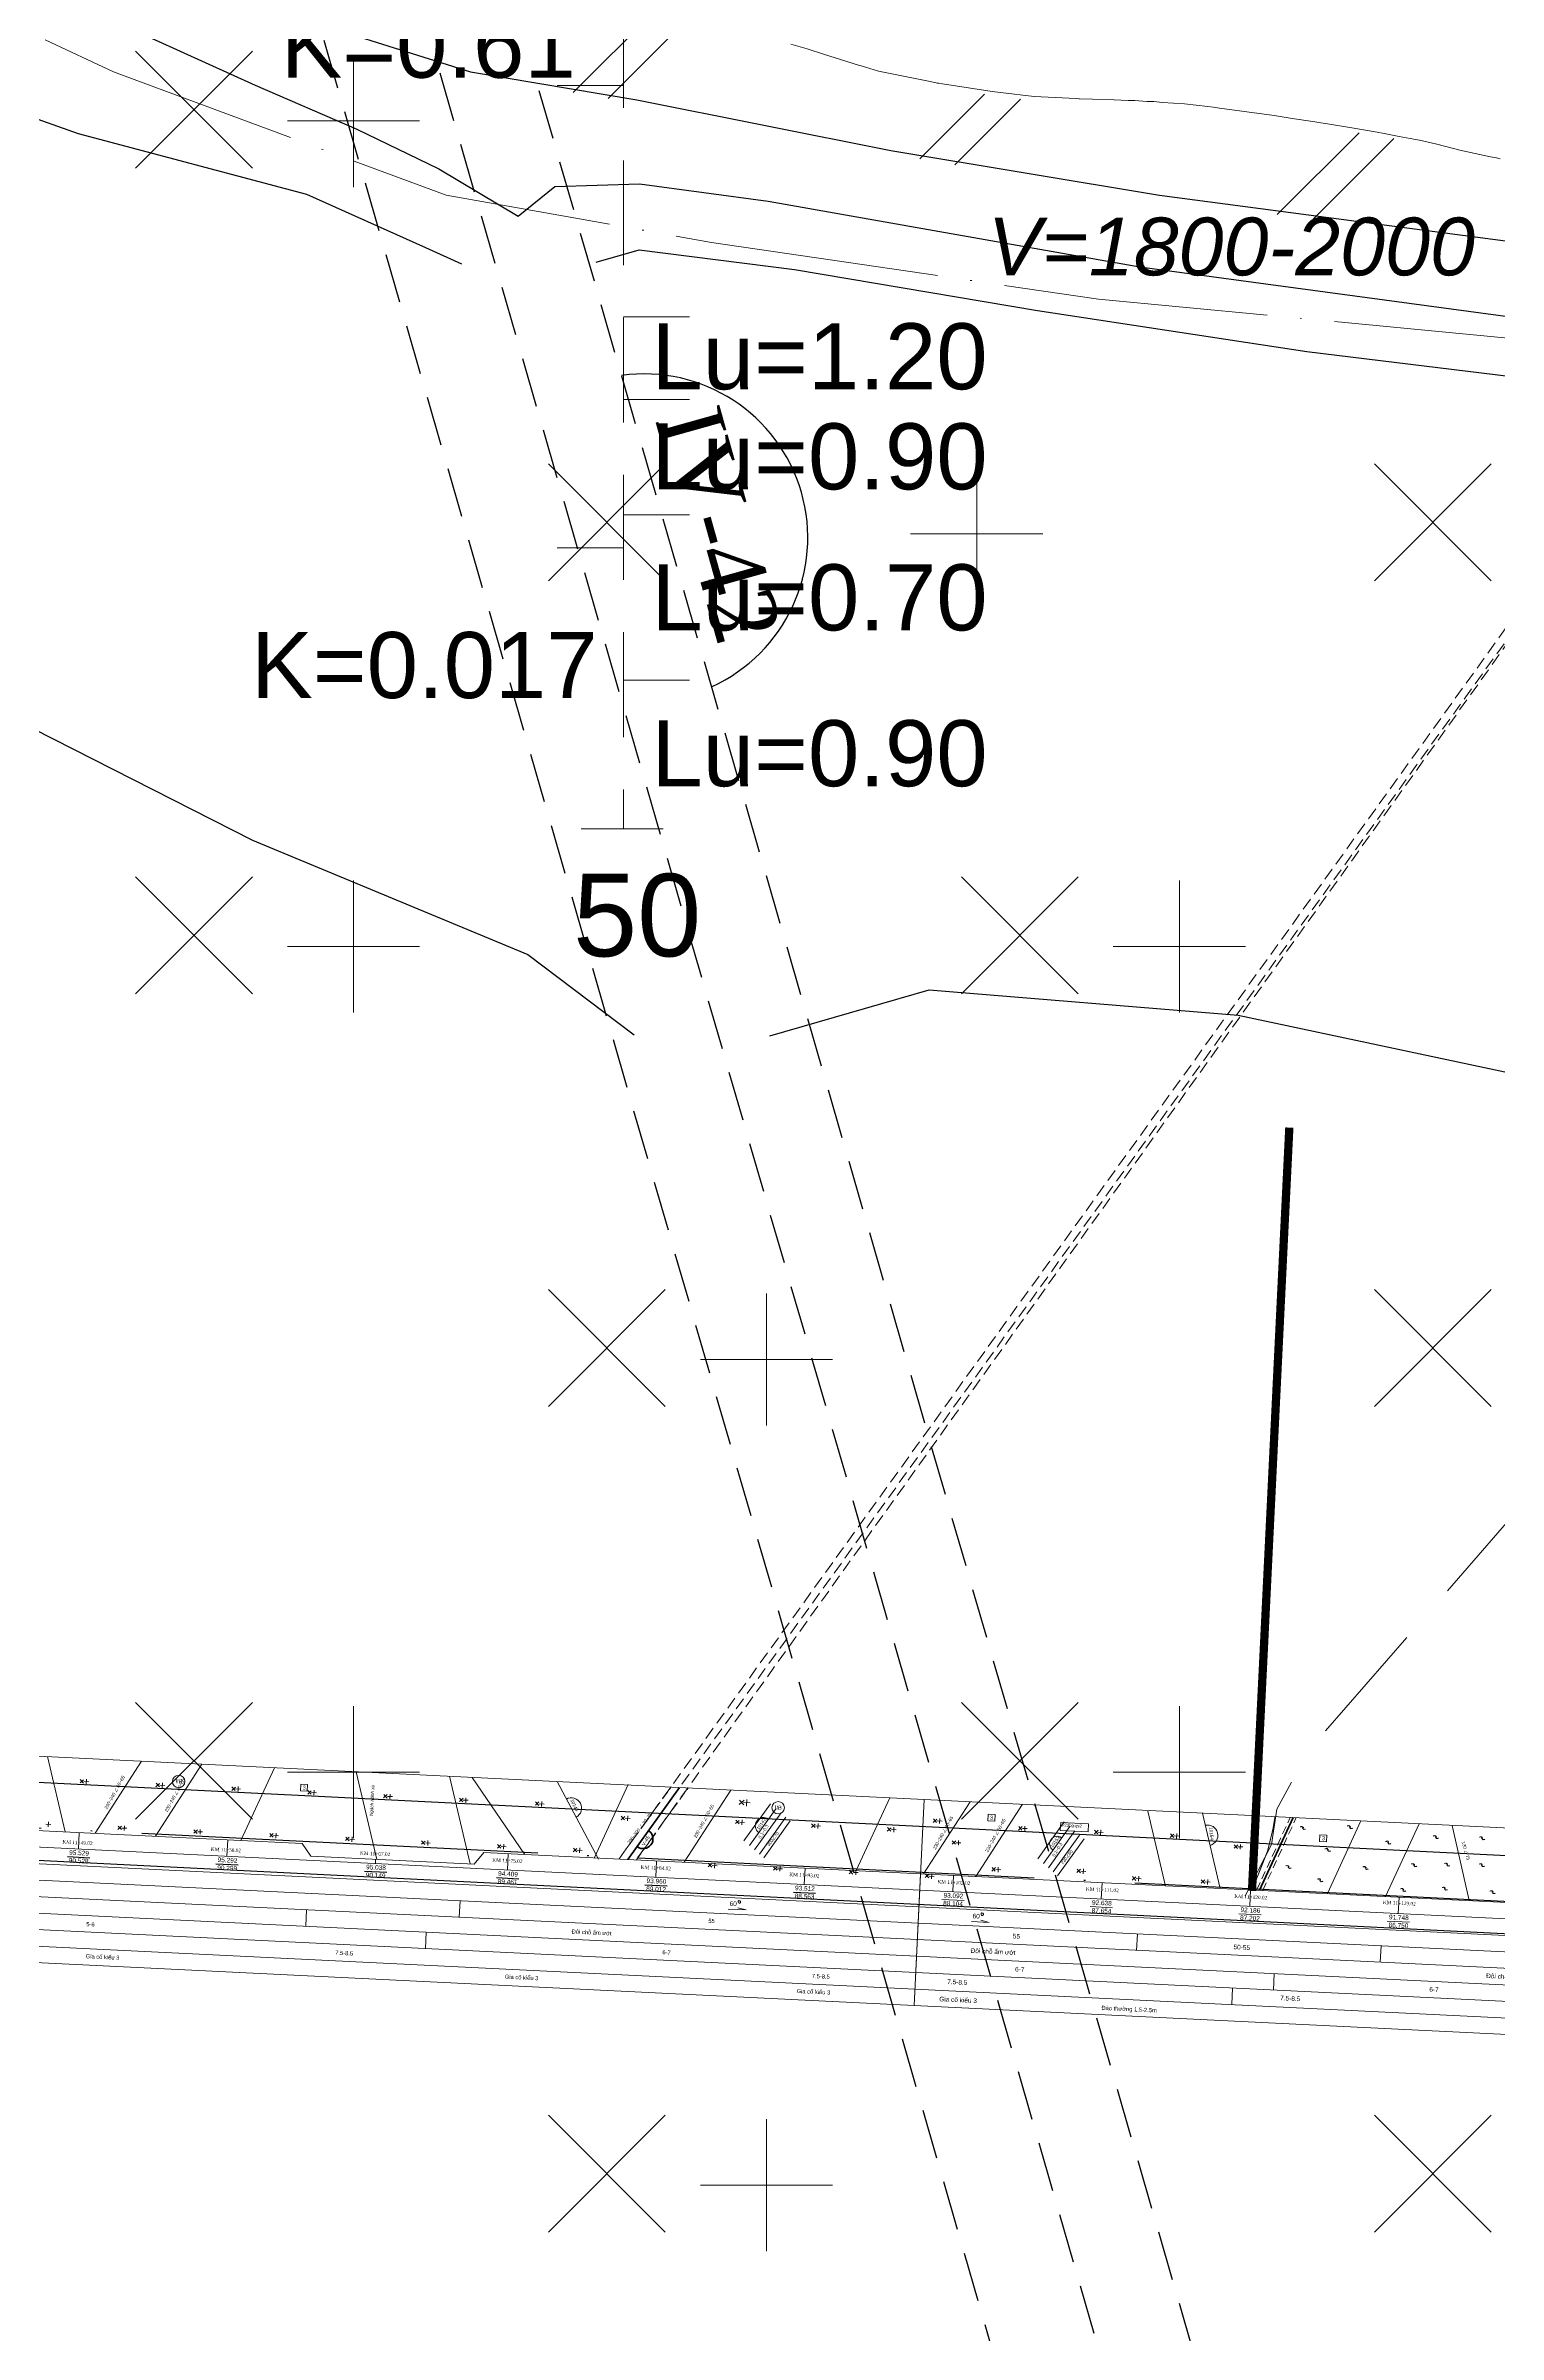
# Model space of a CAD drawing. Header units: inches. Extents: x 444671 to 463716, y 1783086 to 1794968.
# Drawn here: x 457575.4 to 457663.3, y 1789101 to 1789239.6 of the extents above; entities that cross this region are included whole.
import ezdxf
from ezdxf.enums import TextEntityAlignment as Align

# ---------------------------------------------------------------- set-up
doc = ezdxf.new("R2010")
doc.units = ezdxf.units.IN
doc.header["$MEASUREMENT"] = 0
for name, pattern in [('ACAD_ISO04W100', [30, 24, -3, 0, -3]), ('CENTER', [2, 1.25, -0.25, 0.25, -0.25]), ('DASHED', [0.75, 0.5, -0.25]), ('DASHED2', [9.525, 6.35, -3.175]), ('DASHEDX2', [1.5, 1, -0.5]), ('HIDDEN', [0.375, 0.25, -0.125]), ('NG', [1.8, 0.8, -0.1, 0, -0.1, 0.8])]:
    doc.linetypes.add(name, pattern=pattern)
for name, color, linetype, lineweight in [('ah', 7, 'Continuous', 15), ('bac6', 7, 'Continuous', 40), ('bac7', 7, 'Continuous', 20), ('bac8', 251, 'Continuous', 9), ('dg', 1, 'Continuous', 40), ('dgay', 1, 'Continuous', 25), ('doi', 33, 'Continuous', 25), ('DVL', 7, 'Continuous', 18), ('HOKHOAN', 250, 'DASHED2', 20), ('khenut', 251, 'Continuous', 20), ('khung', 7, 'Continuous', 15), ('KYHIEU', 7, 'Continuous', 15), ('nuocngam', 5, 'Continuous', 20), ('Phuongvi', 7, 'Continuous', 15), ('rgdc', 7, 'Continuous', 25), ('Sohieu', 7, 'Continuous', 15), ('Suco', 4, 'Continuous', 15), ('tdc', 7, 'Continuous', 15), ('Texdoi', 40, 'Continuous', 15), ('tham', 145, 'Continuous', 13), ('thoc', 252, 'Continuous', 13), ('Thoc2', 7, 'Continuous', 9), ('ZmauDC', 255, 'Continuous', 25)]:
    doc.layers.add(name, color=color, linetype=linetype, lineweight=lineweight)
for name, color, linetype in [('Caodoguong', 7, 'Continuous'), ('CONGTRINH', 2, 'Continuous'), ('Dc', 10, 'Continuous'), ('Khung_bang', 140, 'Continuous'), ('PEGC', 3, 'Continuous'), ('Tam', 1, 'CENTER')]:
    doc.layers.add(name, color=color, linetype=linetype)
doc.styles.add('25', font='', dxfattribs={"height": 5})
doc.styles.add('Chuin', font='', dxfattribs={"height": 0.2})
doc.styles.add('Geo', font='', dxfattribs={"height": 0.2})
doc.styles.add('s', font='symbol.ttf', dxfattribs={"height": 0.4})
doc.styles.add('timctrinh', font='')
doc.styles.add('vn', font='')
doc.styles.get('25').set_extended_font_data('.VnArial')
doc.styles.get('Chuin').set_extended_font_data('.VnArial')
doc.styles.get('Geo').set_extended_font_data('Geo TimesP')
doc.styles.get('timctrinh').set_extended_font_data('Arial', italic=True)
doc.styles.get('vn').set_extended_font_data('.VnArial')
doc.linetypes.add('_lA1', pattern='A,2,-0.2,["x",Standard,S=0.1,R=0,X=-0.1,Y=-0.05],-0.1', length=2.3)
doc.linetypes.add('_llA', pattern='A,2,-0.2,["xxxx",Standard,S=0.1,R=0,X=-0.1,Y=-0.05],-0.34', length=2.54)
doc.linetypes.add('IA2', pattern='A,2,-0.2,["xx",Standard,S=0.1,R=0,X=-0.1,Y=-0.05],-0.18', length=2.38)
doc.linetypes.add('IB', pattern='A,2,-0.2,["xxx",Standard,S=0.1,R=0,X=-0.1,Y=-0.05],-0.26', length=2.46)

# ---------------------------------------------------------------- blocks, each defined once
blk = doc.blocks.new('a')
at = {"layer": 'thoc'}
for points in [[(-434.88, -69.34), (-434.6, -69.06)], [(-434.88, -69.06), (-434.6, -69.34)], [(-434.63, -69.2), (-434.23, -69.2)], [(-434.43, -69), (-434.43, -69.4)]]:
    blk.add_lwpolyline(points, dxfattribs=at)
blk = doc.blocks.new('th')
at = {"layer": 'khenut', "linetype": 'ByBlock', "lineweight": -2, "ltscale": 0.5}
for points in [[(-45.43, 55.14), (-45.4, 55.15), (-45.37, 55.17), (-45.34, 55.17), (-45.31, 55.16), (-45.29, 55.16), (-45.28, 55.15), (-45.27, 55.13), (-45.26, 55.11), (-45.26, 55.07), (-45.26, 55.04), (-45.25, 55.03), (-45.24, 55.02), (-45.22, 55.01), (-45.2, 55), (-45.17, 55.01), (-45.15, 55.01), (-45.12, 55.02), (-45.1, 55.03)], [(-45.31, 55.08), (-45.22, 55.11)]]:
    blk.add_lwpolyline(points, dxfattribs=at)
blk = doc.blocks.new('ghep')
at = {"layer": 'ah', "color": 1, "linetype": 'DASHEDX2', "ltscale": 0.5}
for p, q in [((412331.85, 1795210.8), (412334.78, 1795215.3)), ((412332.9, 1795210.8), (412335.82, 1795215.3))]:
    blk.add_line(p, q, dxfattribs=at)
at = {"layer": 'ah', "linetype": 'DASHEDX2', "ltscale": 0.5}
for points in [[(412370.5, 1795210.8), (412372.32, 1795215.3)], [(412370.87, 1795210.8), (412372.68, 1795215.3)]]:
    blk.add_lwpolyline(points, dxfattribs=at)
at = {"layer": 'bac6'}
blk.add_lwpolyline([(412370.68, 1795210.8), (412372.5, 1795215.3)], dxfattribs=at)
at = {"layer": 'bac7'}
for p, q in [((412296.98, 1795215.3), (412298.27, 1795210.8)), ((412302.69, 1795215.3), (412300.09, 1795210.8)), ((412306.35, 1795215.3), (412303.75, 1795210.8)), ((412315.7, 1795215.3), (412317.2, 1795210.06)), ((412321.36, 1795215.3), (412322.86, 1795210.06)), ((412330.61, 1795210.72), (412327.87, 1795215.3)), ((412338.4, 1795215.3), (412335.8, 1795210.8)), ((412352.91, 1795215.3), (412350.31, 1795210.8)), ((412356.08, 1795215.3), (412353.48, 1795210.8)), ((412363.68, 1795215.26), (412364.97, 1795210.76)), ((412366.99, 1795215.3), (412368.28, 1795210.8))]:
    blk.add_line(p, q, dxfattribs=at)
for points in [[(412310.74, 1795215.3), (412308.93, 1795210.8)], [(412322.72, 1795215.3), (412326.11, 1795210.8)], [(412346.23, 1795210.8), (412348.05, 1795215.3)], [(412376.6, 1795215.3), (412374.79, 1795210.8)], [(412378.31, 1795210.8), (412380.13, 1795215.3)]]:
    blk.add_lwpolyline(points, dxfattribs=at)
at = {"layer": 'bac8'}
for points in [[(412330.36, 1795210.82), (412332.18, 1795215.32)], [(412339.35, 1795212.27), (412340.84, 1795214.59)], [(412339.71, 1795211.99), (412341.2, 1795214.31)], [(412357.17, 1795212.05), (412358.66, 1795214.37)], [(412382.13, 1795215.3), (412382.14, 1795215.28), (412383.38, 1795210.8)], [(412340.02, 1795211.75), (412341.51, 1795214.07)], [(412340.32, 1795211.51), (412341.81, 1795213.83)], [(412340.6, 1795211.3), (412342.09, 1795213.62)], [(412357.53, 1795211.77), (412359.02, 1795214.09)], [(412357.84, 1795211.53), (412359.33, 1795213.85)], [(412358.14, 1795211.3), (412359.63, 1795213.61)], [(412358.42, 1795211.08), (412359.91, 1795213.4)]]:
    blk.add_lwpolyline(points, dxfattribs=at)
at = {"layer": 'Caodoguong', "color": 0, "linetype": 'Continuous', "ltscale": 0.1}
for points in [[(412298.49, 1795209.31), (412299.84, 1795209.31)], [(412307.49, 1795209.31), (412308.84, 1795209.31)], [(412307.49, 1795209.31), (412308.84, 1795209.31)], [(412316.49, 1795209.31), (412317.84, 1795209.31)], [(412324.49, 1795209.31), (412325.84, 1795209.31)], [(412333.49, 1795209.31), (412334.84, 1795209.31)], [(412342.49, 1795209.31), (412343.84, 1795209.31)]]:
    blk.add_lwpolyline(points, dxfattribs=at)
at = {"layer": 'dg'}
blk.add_lwpolyline([(412332.38, 1795210.8), (412335.3, 1795215.3)], dxfattribs=at)
at = {"layer": 'dg', "ltscale": 0.5}
blk.add_arc((412333.25, 1795212.09), 0.596, 236.7179, 54.1973, dxfattribs=at)
at = {"layer": 'khung'}
for p, q in [((412312.65, 1795210.8), (412313.2, 1795210.06)), ((412323.65, 1795210.8), (412323.1, 1795210.06)), ((412350.19, 1795210.8), (412350.13, 1795210.8)), ((412313.2, 1795210.06), (412323.1, 1795210.06))]:
    blk.add_line(p, q, dxfattribs=at)
for points in [[(412250.13, 1795215.3), (412350.13, 1795215.3)], [(412350.13, 1795215.3), (412450.13, 1795215.3)], [(412350.13, 1795215.3), (412350.13, 1795202.8)], [(412350.13, 1795215.3), (412350.13, 1795202.8)], [(412250.13, 1795210.8), (412312.65, 1795210.8)], [(412299.13, 1795210.8), (412299.13, 1795209.8)], [(412308.13, 1795210.8), (412308.13, 1795209.8)], [(412323.65, 1795210.8), (412350.13, 1795210.8)], [(412325.13, 1795210.8), (412325.13, 1795209.8)], [(412334.13, 1795210.8), (412334.13, 1795209.8)], [(412343.13, 1795210.8), (412343.13, 1795209.8)], [(412350.13, 1795210.8), (412450.13, 1795210.8)], [(412350.13, 1795210.8), (412350.13, 1795202.8)], [(412352.13, 1795210.8), (412352.13, 1795209.8)], [(412361.13, 1795210.8), (412361.13, 1795209.8)], [(412370.13, 1795210.8), (412370.13, 1795209.8)], [(412379.13, 1795210.8), (412379.13, 1795209.8)], [(412317.13, 1795210.06), (412317.13, 1795209.8)], [(412350.13, 1795208.8), (412350.13, 1795208.8)], [(412363.42, 1795207.8), (412363.42, 1795206.8)], [(412378.19, 1795207.8), (412378.19, 1795206.8)], [(412250.13, 1795205.8), (412350.13, 1795205.8)], [(412250.13, 1795204.8), (412350.13, 1795204.8)], [(412350.13, 1795205.8), (412450.13, 1795205.8)], [(412350.13, 1795204.8), (412450.13, 1795204.8)], [(412369.33, 1795204.8), (412369.33, 1795203.8)], [(412371.81, 1795205.8), (412371.81, 1795204.8)], [(412250.13, 1795203.8), (412350.13, 1795203.8)], [(412350.13, 1795203.8), (412450.13, 1795203.8)], [(412250.13, 1795202.8), (412350.13, 1795202.8)], [(412350.13, 1795202.8), (412450.13, 1795202.8)]]:
    blk.add_lwpolyline(points, dxfattribs=at)
at = {"layer": 'khung', "linetype": 'Continuous', "ltscale": 0.1}
for points in [[(412250.13, 1795209.8), (412350.13, 1795209.8)], [(412250.13, 1795208.8), (412350.13, 1795208.8)], [(412350.13, 1795209.8), (412450.13, 1795209.8)], [(412350.13, 1795208.8), (412450.13, 1795208.8)], [(412351.49, 1795209.31), (412352.84, 1795209.31)], [(412360.49, 1795209.31), (412361.84, 1795209.31)], [(412369.49, 1795209.31), (412370.84, 1795209.31)], [(412378.49, 1795209.31), (412379.84, 1795209.31)], [(412350.13, 1795207.8), (412450.13, 1795207.8)], [(412353.34, 1795208.06), (412354.42, 1795208.06), (412353.91, 1795208.17)], [(412250.13, 1795206.8), (412350.13, 1795206.8)], [(412350.13, 1795206.8), (412450.13, 1795206.8)]]:
    blk.add_lwpolyline(points, dxfattribs=at)
at = {"layer": 'khung', "color": 0, "linetype": 'Continuous', "ltscale": 0.1}
for points in [[(412250.13, 1795207.8), (412350.13, 1795207.8)], [(412338.6, 1795208.09), (412339.68, 1795208.09), (412339.18, 1795208.2)]]:
    blk.add_lwpolyline(points, dxfattribs=at)
at = {"layer": 'khung', "color": 0}
for points in [[(412322.36, 1795207.8), (412322.36, 1795206.8)], [(412313.11, 1795206.8), (412313.11, 1795205.8)], [(412320.41, 1795205.8), (412320.41, 1795204.8)]]:
    blk.add_lwpolyline(points, dxfattribs=at)
at = {"layer": 'khung', "color": 0, "linetype": 'Continuous', "ltscale": 0.1}
blk.add_ellipse((412339.25, 1795208.56), major_axis=(-0.0479, -0.0626), ratio=0.99999, start_param=6.486585, end_param=12.747598, dxfattribs=at)
at = {"layer": 'khung', "linetype": 'Continuous', "ltscale": 0.1}
blk.add_ellipse((412353.98, 1795208.53), major_axis=(-0.0479, -0.0626), ratio=0.99999, start_param=6.486585, end_param=12.747598, dxfattribs=at)
at = {"layer": 'rgdc', "linetype": 'ByBlock', "ltscale": 0.35, "const_width": 0.06, "flags": 128}
blk.add_lwpolyline([(412371.39, 1795215.3), (412371.31, 1795214.58), (412371.05, 1795213.21), (412370.5, 1795211.6), (412370.24, 1795210.8)], dxfattribs=at)
at = {"layer": 'Sohieu'}
for centre, radius, start, end in [((412328.81, 1795213.73), 0.624, 300.8635, 120.8635), ((412367.37, 1795213.97), 0.624, 286, 106), ((412340.49, 1795213.23), 0.503, 57.2116, 237.2116), ((412358.3, 1795213.01), 0.455, 57.2116, 237.2116)]:
    blk.add_arc(centre, radius, start, end, dxfattribs=at)
at = {"layer": 'Suco', "color": 0, "const_width": 0.5}
blk.add_lwpolyline([(412370.22, 1795210.74), (412370.22, 1795257.02)], dxfattribs=at)
at = {"layer": 'tdc'}
for points in [[(412312.38, 1795213.97), (412312.8, 1795213.97), (412312.8, 1795214.39), (412312.38, 1795214.39)], [(412354.04, 1795214.19), (412354.46, 1795214.19), (412354.46, 1795214.61), (412354.04, 1795214.61)], [(412358.45, 1795213.83), (412358.45, 1795214.32), (412360.14, 1795214.32), (412360.14, 1795213.83)], [(412374.16, 1795213.92), (412374.58, 1795213.92), (412374.58, 1795214.34), (412374.16, 1795214.34)]]:
    blk.add_lwpolyline(points, close=True, dxfattribs=at)
for centre in [(412304.99, 1795214.18), (412341.32, 1795214.37)]:
    blk.add_circle(centre, 0.375, dxfattribs=at)
at = {"layer": 'Thoc2', "linetype": 'ByBlock', "ltscale": 1.5}
for p, q in [((412299.24, 1795213.8), (412299.03, 1795214.01)), ((412303.84, 1795213.8), (412303.63, 1795214.01)), ((412308.44, 1795213.8), (412308.23, 1795214.01)), ((412313.04, 1795213.8), (412312.83, 1795214.01)), ((412317.64, 1795213.8), (412317.43, 1795214.01)), ((412322.24, 1795213.8), (412322.03, 1795214.01)), ((412326.84, 1795213.8), (412326.63, 1795214.01)), ((412332.07, 1795213.18), (412331.86, 1795213.39)), ((412339.01, 1795213.28), (412338.79, 1795213.49)), ((412343.61, 1795213.28), (412343.39, 1795213.49)), ((412348.21, 1795213.28), (412347.99, 1795213.49)), ((412350.95, 1795213.94), (412350.74, 1795214.15)), ((412356.13, 1795213.73), (412355.92, 1795213.95)), ((412360.73, 1795213.73), (412360.52, 1795213.95)), ((412365.33, 1795213.73), (412365.12, 1795213.95)), ((412369.22, 1795213.27), (412369.01, 1795213.48)), ((412352.16, 1795212.68), (412351.95, 1795212.89)), ((412359.79, 1795211.33), (412359.58, 1795211.54)), ((412301.67, 1795211.1), (412301.46, 1795211.31)), ((412306.27, 1795211.1), (412306.06, 1795211.31)), ((412310.87, 1795211.1), (412310.66, 1795211.31)), ((412315.47, 1795211.1), (412315.26, 1795211.31)), ((412320.07, 1795211.1), (412319.86, 1795211.31)), ((412324.67, 1795211.1), (412324.46, 1795211.31)), ((412329.27, 1795211.1), (412329.06, 1795211.31)), ((412337.48, 1795210.58), (412337.27, 1795210.79)), ((412341.44, 1795210.58), (412341.22, 1795210.79)), ((412346.04, 1795210.58), (412345.82, 1795210.79)), ((412350.64, 1795210.58), (412350.42, 1795210.79)), ((412354.64, 1795211.17), (412354.43, 1795211.39)), ((412363.16, 1795211.03), (412362.95, 1795211.25)), ((412367.34, 1795211.05), (412367.12, 1795211.26))]:
    blk.add_line(p, q, dxfattribs=at)
at = {"layer": 'Thoc2', "linetype": 'ByBlock'}
for p, q in [((412299.03, 1795213.8), (412299.24, 1795214.01)), ((412299.26, 1795213.9), (412299.56, 1795213.9)), ((412299.41, 1795213.75), (412299.41, 1795214.05)), ((412303.63, 1795213.8), (412303.84, 1795214.01)), ((412303.86, 1795213.9), (412304.16, 1795213.9)), ((412304.01, 1795213.75), (412304.01, 1795214.05)), ((412308.23, 1795213.8), (412308.44, 1795214.01)), ((412308.46, 1795213.9), (412308.76, 1795213.9)), ((412308.61, 1795213.75), (412308.61, 1795214.05)), ((412312.83, 1795213.8), (412313.04, 1795214.01)), ((412313.06, 1795213.9), (412313.36, 1795213.9)), ((412313.21, 1795213.75), (412313.21, 1795214.05)), ((412317.43, 1795213.8), (412317.64, 1795214.01)), ((412317.66, 1795213.9), (412317.96, 1795213.9)), ((412317.81, 1795213.75), (412317.81, 1795214.05)), ((412322.03, 1795213.8), (412322.24, 1795214.01)), ((412322.26, 1795213.9), (412322.56, 1795213.9)), ((412322.41, 1795213.75), (412322.41, 1795214.05)), ((412326.63, 1795213.8), (412326.84, 1795214.01)), ((412326.86, 1795213.9), (412327.16, 1795213.9)), ((412327.01, 1795213.75), (412327.01, 1795214.05)), ((412331.86, 1795213.18), (412332.07, 1795213.39)), ((412332.1, 1795213.28), (412332.4, 1795213.28)), ((412332.25, 1795213.13), (412332.25, 1795213.43)), ((412338.79, 1795213.28), (412339.01, 1795213.49)), ((412339.03, 1795213.38), (412339.33, 1795213.38)), ((412339.18, 1795213.23), (412339.18, 1795213.53)), ((412343.39, 1795213.28), (412343.61, 1795213.49)), ((412343.63, 1795213.38), (412343.93, 1795213.38)), ((412343.78, 1795213.23), (412343.78, 1795213.53)), ((412347.99, 1795213.28), (412348.21, 1795213.49)), ((412348.23, 1795213.38), (412348.53, 1795213.38)), ((412348.38, 1795213.23), (412348.38, 1795213.53)), ((412350.74, 1795213.94), (412350.95, 1795214.15)), ((412350.97, 1795214.04), (412351.27, 1795214.04)), ((412351.12, 1795213.89), (412351.12, 1795214.19)), ((412352.33, 1795212.63), (412352.33, 1795212.93)), ((412355.92, 1795213.73), (412356.13, 1795213.95)), ((412356.15, 1795213.84), (412356.45, 1795213.84)), ((412356.3, 1795213.69), (412356.3, 1795213.99)), ((412360.52, 1795213.73), (412360.73, 1795213.95)), ((412360.75, 1795213.84), (412361.05, 1795213.84)), ((412360.9, 1795213.69), (412360.9, 1795213.99)), ((412365.12, 1795213.73), (412365.33, 1795213.95)), ((412365.35, 1795213.84), (412365.65, 1795213.84)), ((412365.5, 1795213.69), (412365.5, 1795213.99)), ((412369.01, 1795213.27), (412369.22, 1795213.48)), ((412369.24, 1795213.37), (412369.54, 1795213.37)), ((412369.39, 1795213.22), (412369.39, 1795213.52)), ((412351.95, 1795212.68), (412352.16, 1795212.89)), ((412352.18, 1795212.78), (412352.48, 1795212.78)), ((412359.58, 1795211.33), (412359.79, 1795211.54)), ((412359.96, 1795211.28), (412359.96, 1795211.58)), ((412297.09, 1795211.2), (412297.39, 1795211.2)), ((412297.24, 1795211.05), (412297.24, 1795211.35)), ((412301.46, 1795211.1), (412301.67, 1795211.31)), ((412301.69, 1795211.2), (412301.99, 1795211.2)), ((412301.84, 1795211.05), (412301.84, 1795211.35)), ((412306.06, 1795211.1), (412306.27, 1795211.31)), ((412306.29, 1795211.2), (412306.59, 1795211.2)), ((412306.44, 1795211.05), (412306.44, 1795211.35)), ((412310.66, 1795211.1), (412310.87, 1795211.31)), ((412310.89, 1795211.2), (412311.19, 1795211.2)), ((412311.04, 1795211.05), (412311.04, 1795211.35)), ((412315.26, 1795211.1), (412315.47, 1795211.31)), ((412315.49, 1795211.2), (412315.79, 1795211.2)), ((412315.64, 1795211.05), (412315.64, 1795211.35)), ((412319.86, 1795211.1), (412320.07, 1795211.31)), ((412320.09, 1795211.2), (412320.39, 1795211.2)), ((412320.24, 1795211.05), (412320.24, 1795211.35)), ((412324.46, 1795211.1), (412324.67, 1795211.31)), ((412324.69, 1795211.2), (412324.99, 1795211.2)), ((412324.84, 1795211.05), (412324.84, 1795211.35)), ((412329.06, 1795211.1), (412329.27, 1795211.31)), ((412329.29, 1795211.2), (412329.59, 1795211.2)), ((412329.44, 1795211.05), (412329.44, 1795211.35)), ((412337.27, 1795210.58), (412337.48, 1795210.79)), ((412337.5, 1795210.68), (412337.8, 1795210.68)), ((412337.65, 1795210.53), (412337.65, 1795210.83)), ((412341.22, 1795210.58), (412341.44, 1795210.79)), ((412341.46, 1795210.68), (412341.76, 1795210.68)), ((412341.61, 1795210.53), (412341.61, 1795210.83)), ((412345.82, 1795210.58), (412346.04, 1795210.79)), ((412346.06, 1795210.68), (412346.36, 1795210.68)), ((412346.21, 1795210.53), (412346.21, 1795210.83)), ((412350.42, 1795210.58), (412350.64, 1795210.79)), ((412350.66, 1795210.68), (412350.96, 1795210.68)), ((412350.81, 1795210.53), (412350.81, 1795210.83)), ((412354.43, 1795211.17), (412354.64, 1795211.39)), ((412354.66, 1795211.28), (412354.96, 1795211.28)), ((412354.81, 1795211.13), (412354.81, 1795211.43)), ((412359.81, 1795211.43), (412360.11, 1795211.43)), ((412362.95, 1795211.03), (412363.16, 1795211.25)), ((412363.18, 1795211.14), (412363.48, 1795211.14)), ((412363.33, 1795210.99), (412363.33, 1795211.29)), ((412367.12, 1795211.05), (412367.34, 1795211.26)), ((412367.36, 1795211.15), (412367.66, 1795211.15)), ((412367.51, 1795211), (412367.51, 1795211.3))]:
    blk.add_line(p, q, dxfattribs=at)
at = {"layer": 'thoc'}
for p in [(412418.38, 1795159.61), (412421.22, 1795159.8), (412426.45, 1795159.45), (412429.24, 1795159.52), (412419.94, 1795158.36), (412423.58, 1795158.98), (412427.21, 1795157.82), (412429.31, 1795157.89), (412417.62, 1795157.21), (412419.58, 1795156.5), (412422.29, 1795157.38), (412425.21, 1795157.69), (412427.14, 1795156.36), (412424.62, 1795156.16), (412430.04, 1795156.29)]:
    blk.add_blockref('th', p, dxfattribs=at)
at = {"layer": 'ZmauDC', "color": 7, "ltscale": 0.05, "true_color": 0xf0fffb}
blk.add_blockref('a', (412773.84, 1795283.78), dxfattribs=at)
at = {"layer": 'Caodoguong', "color": 0, "linetype": 'Continuous', "ltscale": 0.1, "style": 'Chuin'}
for s, p in [('95.529', (412299.18, 1795209.43)), ('90.528', (412299.18, 1795208.95)), ('95.292', (412308.18, 1795209.43)), ('90.299', (412308.18, 1795208.95)), ('95.038', (412317.18, 1795209.43)), ('90.149', (412317.18, 1795208.95)), ('94.409', (412325.18, 1795209.43)), ('89.461', (412325.18, 1795208.95)), ('93.960', (412334.18, 1795209.43)), ('89.012', (412334.18, 1795208.95)), ('93.512', (412343.18, 1795209.43)), ('88.563', (412343.18, 1795208.95)), ('55', (412356.11, 1795207.16)), ('§«i chç Èm \xadít', (412354.74, 1795206.16)), ('6-7', (412356.41, 1795205.17)), ('Gia cè kiÓu 3', (412352.77, 1795203.14)), ('7.5-8.5', (412352.67, 1795204.21))]:
    blk.add_text(s, height=0.28, dxfattribs=at).set_placement(p, align=Align.CENTER)
at = {"layer": 'Caodoguong', "linetype": 'Continuous', "ltscale": 0.1, "style": 'Chuin'}
for s, p in [('50-55', (412369.77, 1795207.16)), ('§«i chç Èm \xadít', (412385.99, 1795206.16)), ('6-7', (412381.52, 1795205.17)), ('7.5-8.5', (412372.85, 1795204.21))]:
    blk.add_text(s, height=0.28, dxfattribs=at).set_placement(p, align=Align.CENTER)
at = {"layer": 'dg', "linetype": 'DASHEDX2', "ltscale": 0.5, "style": 'Chuin'}
blk.add_text('V-45', height=0.22, rotation=60.8122, dxfattribs=at).set_placement((412333.35, 1795211.64))
at = {"layer": 'khung', "linetype": 'Continuous', "ltscale": 0.05, "style": 'timctrinh'}
blk.add_text('Ngách tránh xe', height=0.2, rotation=90, dxfattribs=at).set_placement((412316.84, 1795212.66))
at = {"layer": 'khung', "linetype": 'Continuous', "ltscale": 0.1, "style": 'Chuin'}
for s, p in [('93.092', (412352.18, 1795209.43)), ('88.104', (412352.18, 1795208.95)), ('92.638', (412361.18, 1795209.43)), ('87.654', (412361.18, 1795208.95)), ('92.186', (412370.18, 1795209.43)), ('87.202', (412370.18, 1795208.95)), ('91.748', (412379.18, 1795209.43)), ('86.750', (412379.18, 1795208.95))]:
    blk.add_text(s, height=0.28, dxfattribs=at).set_placement(p, align=Align.CENTER)
at = {"layer": 'khung', "style": 'Chuin'}
for s, p in [('55', (412337.63, 1795207.2)), ('Gia cè kiÓu 3', (412344, 1795203.22)), ('7.5-8.5', (412344.4, 1795204.17)), ('§µo th\xadêng 1.5-2.5m', (412363.14, 1795203.1))]:
    blk.add_text(s, height=0.25, rotation=359.9992, dxfattribs=at).set_placement(p, align=Align.CENTER)
at = {"layer": 'khung', "color": 0, "linetype": 'Continuous', "ltscale": 0.1, "style": 'Chuin'}
blk.add_text('60', height=0.28, dxfattribs=at).set_placement((412338.67, 1795208.29))
at = {"layer": 'khung', "linetype": 'Continuous', "ltscale": 0.1, "style": 'Chuin'}
blk.add_text('60', height=0.28, dxfattribs=at).set_placement((412353.4, 1795208.26))
at = {"layer": 'khung', "color": 0, "style": 'Chuin'}
for s, p in [('§«i chç Èm \xadít', (412330.41, 1795206.15)), ('5-6', (412300.08, 1795205.16)), ('6-7', (412335, 1795205.16)), ('Gia cè kiÓu 3', (412300.91, 1795203.22)), ('7.5-8.5', (412315.51, 1795204.17)), ('Gia cè kiÓu 3', (412326.31, 1795203.22))]:
    blk.add_text(s, height=0.25, rotation=359.9992, dxfattribs=at).set_placement(p, align=Align.CENTER)
at = {"layer": 'khung', "char_height": 0.2113, "width": 2.1134, "attachment_point": 7}
for s, insert in [('{\\fTimes New Roman|b0|i0|c0|p18;KM 11+49.02}', (412298.14, 1795210.08)), ('{\\fTimes New Roman|b0|i0|c0|p18;KM 11+58.02}', (412307.14, 1795210.08)), ('{\\fTimes New Roman|b0|i0|c0|p18;KM 11+67.02}', (412316.17, 1795210.29)), ('{\\fTimes New Roman|b0|i0|c0|p18;KM 11+75.02}', (412324.19, 1795210.26)), ('{\\fTimes New Roman|b0|i0|c0|p18;KM 11+84.02}', (412333.19, 1795210.26)), ('{\\fTimes New Roman|b0|i0|c0|p18;KM 11+93.02}', (412342.19, 1795210.26)), ('{\\fTimes New Roman|b0|i0|c0|p18;KM 11+102.02}', (412351.17, 1795210.26)), ('{\\fTimes New Roman|b0|i0|c0|p18;KM 11+111.02}', (412360.17, 1795210.26)), ('{\\fTimes New Roman|b0|i0|c0|p18;KM 11+120.02}', (412369.17, 1795210.26)), ('{\\fTimes New Roman|b0|i0|c0|p18;KM 11+129.02}', (412378.17, 1795210.33))]:
    blk.add_mtext(s, dxfattribs=dict(at, insert=insert))
at = {"layer": 'Phuongvi', "linetype": 'Continuous', "ltscale": 5, "style": 's'}
for p in [(412300.75, 1795212.28), (412304.4, 1795212.28), (412336.46, 1795212.28), (412350.97, 1795212.28), (412354.14, 1795212.28)]:
    blk.add_text('230-240 Ð 60-65', height=0.2, rotation=64.0669, dxfattribs=at).set_placement(p)
for s, rotation, p in [('130 Ð 75', 289.4795, (412382.94, 1795213.77)), ('0.1-0.3', 61.4214, (412340.59, 1795212.83)), ('0.1-0.3', 61.4214, (412358.41, 1795212.61)), ('300Ð70', 54.8565, (412341.18, 1795212.41)), ('230Ð60', 54.8565, (412359, 1795212.19))]:
    blk.add_text(s, height=0.2, rotation=rotation, dxfattribs=at).set_placement(p, align=Align.CENTER)
at = {"layer": 'Phuongvi', "color": 1, "linetype": 'Continuous', "ltscale": 5, "style": 's'}
blk.add_text('290-300 Ð 70-75', height=0.2, rotation=55.4821, dxfattribs=at).set_placement((412333.09, 1795212.65), align=Align.CENTER)
at = {"layer": 'Sohieu', "style": 'Chuin'}
for s, rotation, p in [('10154', 277.1858, (412367.45, 1795214.46)), ('10144', 296.8348, (412328.73, 1795214.22)), ('10147', 56.9874, (412340.22, 1795212.96)), ('10153', 56.9874, (412358.04, 1795212.74))]:
    blk.add_text(s, height=0.2, rotation=rotation, dxfattribs=at).set_placement(p)
at = {"layer": 'tdc', "style": 'Geo'}
for s, p in [('IIB', (412305.01, 1795214.07)), ('3', (412312.6, 1795214.06)), ('IIB', (412341.33, 1795214.25)), ('3', (412354.25, 1795214.27)), ('3', (412374.38, 1795214.01))]:
    blk.add_text(s, height=0.25, dxfattribs=at).set_placement(p, align=Align.CENTER)
at = {"layer": 'tdc', "insert": (412358.52, 1795214.25), "char_height": 0.18, "width": 1.0957, "attachment_point": 1, "style": 'Geo'}
blk.add_mtext('{\\fGeoTimesNR|b0|i0|c0|p18;PZ3bg-qs2}', dxfattribs=at)
blk = doc.blocks.new('A$C7D350064')
at = {"layer": 'ah', "color": 1, "linetype": 'DASHEDX2', "ltscale": 0.75, "flags": 128}
for points in [[(-608.28, 91.42), (-538.81, 187.87)], [(-607.76, 91.39), (-538.26, 187.82)], [(-607.16, 91.48), (-538.19, 187.82)]]:
    blk.add_lwpolyline(points, dxfattribs=at)
at = {"layer": 'CONGTRINH', "ltscale": 10}
blk.add_line((-117.48, 69.75), (-803.23, 104.04), dxfattribs=at)
at = {"layer": 'CONGTRINH', "color": 0, "linetype": 'ACAD_ISO04W100', "lineweight": 25, "flags": 128}
blk.add_lwpolyline([(-817.55, 102), (-117.55, 67)], dxfattribs=at)
at = {"layer": 'CONGTRINH', "ltscale": 10}
blk.add_lwpolyline([(-819.5, 100.14), (-117.6, 65.05)], dxfattribs=at)
at = {"layer": 'doi', "linetype": '_lA1', "ltscale": 20, "flags": 128}
blk.add_lwpolyline([(-715.01, 248.67), (-714.5, 248.39), (-690.4, 233.69), (-672.65, 224.01), (-654.31, 214.03), (-641.25, 208.42), (-629.72, 203.57), (-617.27, 199.64), (-607.2, 197.96), (-591.83, 194.89), (-575.56, 192.17), (-554.31, 189.37), (-547.83, 188.64), (-526.93, 186.86), (-510.92, 186.64), (-494.69, 188.19), (-481.58, 191.3), (-464.27, 194.12), (-440.91, 200.93), (-415.06, 207.31), (-402.31, 212.77), (-386.44, 220.04), (-375.01, 224.18), (-354.02, 224.34), (-335.84, 217.82), (-304.72, 202.06), (-294.54, 196.14), (-281.06, 188.21), (-278.75, 187.12), (-266.45, 179.9), (-248.17, 168.36), (-227.14, 154.22), (-208.02, 141.23), (-177.83, 122.09)], dxfattribs=at)
at = {"layer": 'doi', "linetype": 'IA2', "ltscale": 20, "flags": 128}
blk.add_lwpolyline([(-715.01, 247), (-707.41, 242.72), (-698.26, 235.42), (-694.55, 231.72), (-691.5, 228.23), (-686.37, 227.8), (-680.92, 225.94), (-674.27, 222.68), (-672.41, 221.49), (-654.28, 209.73), (-642.42, 204.35), (-630.32, 198.83), (-624.16, 196.17), (-619.19, 193.78), (-614.38, 190.9), (-612.17, 192.71), (-607.05, 192.86), (-599.25, 191.81), (-576.76, 187.84), (-554.31, 184.81), (-540.31, 183.79), (-530.04, 181.68), (-521.23, 179.24), (-513.03, 175.32), (-506.91, 171.65), (-502.14, 173.61), (-496.43, 175.35)], dxfattribs=at)
at = {"layer": 'doi', "linetype": 'IB', "ltscale": 20, "flags": 128}
for points in [[(-689.88, 217.88), (-689.23, 217.88), (-684.68, 216.89), (-674.31, 212.8), (-662.5, 205.24), (-654.69, 200.76), (-641.02, 195.91), (-627.2, 192.24), (-620, 189.01), (-617.83, 188.01)], [(-609.66, 188.12), (-607.06, 188.86), (-597.65, 187.68), (-582.95, 185.19), (-566.64, 182.71), (-554.26, 181.2), (-540.44, 180.08), (-530.65, 178.12), (-522.21, 175.68), (-513.15, 171.64), (-510.77, 170.62)]]:
    blk.add_lwpolyline(points, dxfattribs=at)
at = {"layer": 'doi', "linetype": '_llA', "ltscale": 20, "flags": 128}
for points in [[(-697.9, 182.4), (-689.26, 183.69), (-683.01, 181.88), (-665.55, 173), (-644.96, 160.49), (-630.47, 153.11), (-613.81, 146.19), (-607.37, 141.33)], [(-599.16, 141.27), (-589.5, 144.05), (-570.79, 142.51), (-540.98, 136.17), (-509.88, 129.06), (-499.23, 123.34)]]:
    blk.add_lwpolyline(points, dxfattribs=at)
at = {"layer": 'HOKHOAN'}
for points in [[(-608.02, 203.81), (-608.02, 153.81)], [(-610.58, 153.81), (-605.62, 153.81)]]:
    blk.add_lwpolyline(points, dxfattribs=at)
at = {"layer": 'KYHIEU', "linetype": 'DASHED', "lineweight": 13, "ltscale": 15, "flags": 128}
blk.add_lwpolyline([(-570.37, 89.19), (-568.79, 92.29), (-568.45, 94.44), (-566.53, 98.01), (-553.01, 113.55), (-542.98, 129.97), (-530.15, 139.99), (-514.12, 157.21), (-506.9, 169.22)], dxfattribs=at)
at = {"layer": 'nuocngam', "linetype": 'NG', "ltscale": 20, "flags": 128}
blk.add_lwpolyline([(-917.83, 322.33), (-907.03, 319.78), (-860.33, 307.81), (-844.82, 301.18), (-827.72, 290.33), (-810.23, 279.85), (-774.02, 260.75), (-736.64, 243.52), (-703.21, 228.58), (-665.93, 212.33), (-638.88, 199.64), (-618.74, 192.17), (-602.68, 189.32), (-579.26, 185.88), (-550.34, 183.13), (-516.27, 178.75), (-488.26, 178.98), (-456.15, 183.97), (-429.65, 189.14), (-394.42, 194.31), (-364.57, 195.92), (-337.43, 193.65), (-302.11, 186.15), (-280.82, 178.11), (-226.85, 146.8), (-180.05, 123.21), (-172.47, 118.93), (-150.44, 106.98), (-132.04, 100.88), (-113.93, 95.65), (-95.77, 92.99), (-75.05, 90.16), (-53.76, 86.09), (-32.68, 81.67), (-13.73, 76.66), (7.95, 70.68), (25.73, 68.67), (46.51, 67.42), (63.54, 66.42), (71.99, 65.88)], dxfattribs=at)
at = {"layer": 'PEGC', "lineweight": 13}
blk.add_lwpolyline([(-597.88, 201.32), (-596.9, 201.04), (-595.9, 200.72), (-595.2, 200.5), (-593.79, 200.05), (-593.63, 200), (-592.57, 199.69), (-589.45, 199.06), (-589, 198.96), (-588.93, 198.95), (-588.69, 198.91), (-585.7, 198.45), (-585.19, 198.4), (-583.15, 198.15), (-580.61, 198.04), (-580.44, 198.02), (-580.4, 198.02), (-579.61, 198), (-578.3, 197.96), (-577.45, 197.91), (-577.06, 197.92), (-576.32, 197.84), (-575.91, 197.85), (-575.39, 197.79), (-574.05, 197.71), (-572.64, 197.55), (-572.29, 197.5), (-571.93, 197.44), (-568.61, 197), (-567.66, 196.84), (-566.15, 196.61), (-565.79, 196.55), (-565.39, 196.5), (-563.92, 196.26), (-562.38, 196), (-561.96, 195.92), (-561.05, 195.74), (-560.17, 195.57), (-559.83, 195.5), (-558.78, 195.26), (-557.77, 195), (-557.38, 194.9), (-555.53, 194.5), (-555.16, 194.43), (-554.94, 194.38)], dxfattribs=at)
at = {"layer": 'tham'}
for points in [[(-608.02, 198.81), (-612.02, 198.81)], [(-604.02, 184.81), (-608.02, 184.81)], [(-604.02, 179.81), (-608.02, 179.81)], [(-604.02, 172.81), (-608.02, 172.81)], [(-608.02, 170.81), (-612.02, 170.81)], [(-604.02, 162.81), (-608.02, 162.81)]]:
    blk.add_lwpolyline(points, dxfattribs=at)
at = {"layer": 'thoc'}
for p, q in [((-606.18, 203.26), (-611.06, 198.39)), ((-604.06, 202.92), (-608.95, 198.03)), ((-586.15, 198.29), (-590.07, 194.37)), ((-583.98, 198), (-587.96, 194.02)), ((-563.48, 195.96), (-568.43, 191.01)), ((-561.37, 195.61), (-566.26, 190.72))]:
    blk.add_line(p, q, dxfattribs=at)
for points in [[(-630.48, 193.82), (-637.55, 200.9)], [(-630.48, 200.9), (-637.55, 193.82)], [(-624.36, 192.67), (-624.36, 200.67)], [(-628.36, 196.67), (-620.36, 196.67)], [(-605.48, 168.82), (-612.55, 175.9)], [(-605.48, 175.9), (-612.55, 168.82)], [(-586.63, 167.67), (-586.63, 175.67)], [(-555.48, 168.82), (-562.55, 175.9)], [(-555.48, 175.9), (-562.55, 168.82)], [(-590.63, 171.67), (-582.63, 171.67)], [(-630.48, 143.82), (-637.55, 150.9)], [(-630.48, 150.9), (-637.55, 143.82)], [(-624.36, 142.67), (-624.36, 150.67)], [(-580.48, 143.82), (-587.55, 150.9)], [(-580.48, 150.9), (-587.55, 143.82)], [(-574.36, 142.67), (-574.36, 150.67)], [(-628.36, 146.67), (-620.36, 146.67)], [(-578.36, 146.67), (-570.36, 146.67)], [(-605.48, 118.82), (-612.55, 125.9)], [(-605.48, 125.9), (-612.55, 118.82)], [(-599.36, 117.67), (-599.36, 125.67)], [(-555.48, 118.82), (-562.55, 125.9)], [(-555.48, 125.9), (-562.55, 118.82)], [(-603.36, 121.67), (-595.36, 121.67)], [(-630.48, 93.82), (-637.55, 100.9)], [(-630.48, 100.9), (-637.55, 93.82)], [(-624.36, 92.67), (-624.36, 100.67)], [(-580.48, 93.82), (-587.55, 100.9)], [(-580.48, 100.9), (-587.55, 93.82)], [(-574.36, 92.67), (-574.36, 100.67)], [(-628.36, 96.67), (-620.36, 96.67)], [(-578.36, 96.67), (-570.36, 96.67)], [(-605.48, 68.82), (-612.55, 75.9)], [(-605.48, 75.9), (-612.55, 68.82)], [(-599.36, 67.67), (-599.36, 75.67)], [(-555.48, 68.82), (-562.55, 75.9)], [(-555.48, 75.9), (-562.55, 68.82)], [(-603.36, 71.67), (-595.36, 71.67)]]:
    blk.add_lwpolyline(points, dxfattribs=at)
at = {"layer": 'HOKHOAN', "rotation": 357.2000000000316}
blk.add_blockref('ghep', (-500143.5, -1772833.83), dxfattribs=at)
at = {"layer": 'DVL', "lineweight": 13, "insert": (-585.96, 190.82), "char_height": 3.5, "width": 96.4815, "attachment_point": 1}
blk.add_mtext('{\\f.VnArial|b0|i1|c0|p34;V=1800-2000}', dxfattribs=at)
at = {"layer": 'HOKHOAN', "style": 'vn'}
blk.add_text('50', height=5, dxfattribs=at).set_placement((-611.07, 146.08))
at = {"layer": 'tham', "char_height": 4, "width": 25, "attachment_point": 1, "style": '25'}
for s, insert in [('K=0.61', (-628.77, 203.29)), ('Lu=1.20', (-606.32, 184.42)), ('Lu=0.90', (-606.32, 178.36)), ('Lu=0.70', (-606.32, 169.82)), ('K=0.017', (-630.55, 165.72)), ('Lu=0.90', (-606.32, 160.38))]:
    blk.add_mtext(s, dxfattribs=dict(at, insert=insert))
blk = doc.blocks.new('Ranh gioi DC va dut gay TKKT')
at = {"layer": 'dgay', "color": 250, "linetype": 'HIDDEN', "ltscale": 12}
for points in [[(-634.26, 134.56), (-575.96, -67)], [(-627.24, 132.58), (-569.51, -67)], [(-621.24, 131.52), (-563.82, -67)]]:
    blk.add_lwpolyline(points, dxfattribs=at)
at = {"layer": 'Khung_bang', "color": 250, "ltscale": 29}
blk.add_arc((-614.87, 104.44), 9.91, 294.3114, 97.9549, dxfattribs=at)
at = {"layer": 'Dc', "color": 250, "lineweight": 13, "insert": (-610.38, 112.69), "char_height": 4, "width": 99.8114, "attachment_point": 1, "rotation": 285.6737}
blk.add_mtext('{\\f.VnTime|b0|i0|c0|p34;IV-42}', dxfattribs=at)

msp = doc.modelspace()

# ---------------------------------------------------------------- block references
at = {"layer": 'Tam'}
msp.add_blockref('A$C7D350064', (458218.363, 1789038.3548), dxfattribs=at)
at = {"layer": 'Texdoi'}
msp.add_blockref('Ranh gioi DC va dut gay TKKT', (458226.4703, 1789105.3548), dxfattribs=at)

doc.saveas('drawing.dxf')
